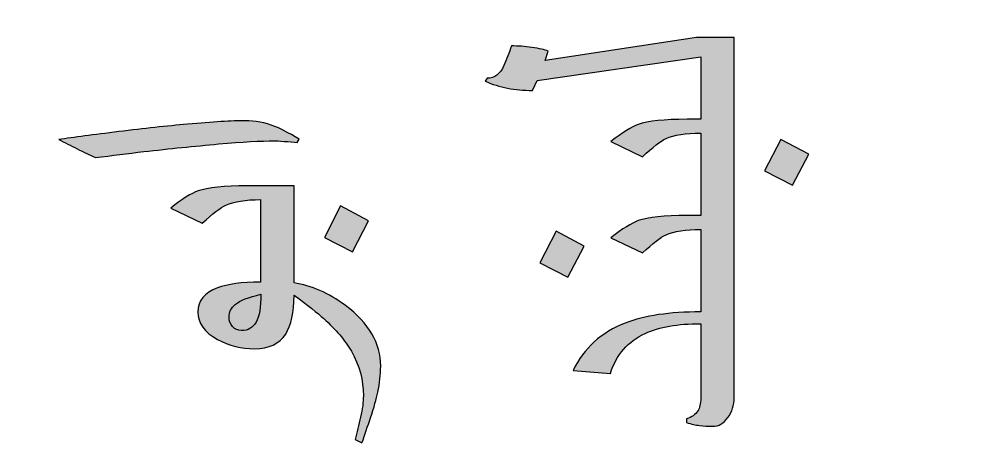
# Model space of a CAD drawing. Header units: millimetres. Extents: x -114 to 68, y -982 to -634.
# Drawn here: x -68.66 to -47.92, y -704.44 to -695.24 of the extents above; entities that cross this region are included whole.
import ezdxf

# ---------------------------------------------------------------- set-up
doc = ezdxf.new("R2010")
doc.units = ezdxf.units.MM
doc.header["$MEASUREMENT"] = 0
doc.layers.add('Layer 1', color=7, linetype='Continuous')

msp = doc.modelspace()

# ---------------------------------------------------------------- hatches: boundary and pattern name
at = {"layer": 'Layer 1', "true_color": 0x2b2a29}
h = msp.add_hatch(color=250, dxfattribs=at)
edge = h.paths.add_edge_path()
edge.add_spline(control_points=[(-53.3002, -701.5251), (-53.3002, -701.5251), (-53.3002, -701.8102), (-53.3002, -701.8102), (-53.3002, -701.8102), (-53.3002, -703.3723), (-53.3002, -703.3723), (-53.3002, -703.5289), (-53.3454, -703.67), (-53.4371, -703.7956), (-53.5274, -703.9198), (-53.6347, -703.9833), (-53.7589, -703.9833), (-53.8633, -703.9833), (-53.9578, -703.9776), (-54.0439, -703.9664), (-54.1286, -703.9551), (-54.2231, -703.9339), (-54.3247, -703.9043), (-54.3247, -703.9043), (-54.3247, -703.8196), (-54.3247, -703.8196), (-54.2118, -703.7886), (-54.1314, -703.7335), (-54.082, -703.6545), (-54.0411, -703.5882), (-54.0199, -703.4965), (-54.0199, -703.3807), (-54.0199, -703.3807), (-54.0199, -701.8102), (-54.0199, -701.8102), (-54.0199, -701.8102), (-54.0199, -701.7791), (-54.0199, -701.7791), (-54.5138, -701.7791), (-54.9103, -701.8483), (-55.2109, -701.9866), (-55.5848, -702.1587), (-55.8346, -702.4452), (-55.9588, -702.8459), (-55.9588, -702.8459), (-56.7631, -702.7824), (-56.7631, -702.7824), (-56.5289, -702.3041), (-56.1549, -701.9654), (-55.6413, -701.7664), (-55.2278, -701.6056), (-54.6874, -701.5251), (-54.0199, -701.5251), (-54.0199, -701.5251), (-54.0199, -699.7528), (-54.0199, -699.7528), (-54.3445, -699.7528), (-54.5914, -699.7923), (-54.7622, -699.8699), (-54.8807, -699.9221), (-55.05, -700.0519), (-55.273, -700.2608), (-55.273, -700.2608), (-55.9503, -699.9348), (-55.9503, -699.9348), (-55.6991, -699.7386), (-55.5044, -699.6159), (-55.3633, -699.5665), (-55.1516, -699.4931), (-54.8003, -699.4564), (-54.3092, -699.4564), (-54.3092, -699.4564), (-54.0199, -699.4564), (-54.0199, -699.4564), (-54.0199, -699.4564), (-54.0199, -697.6855), (-54.0199, -697.6855), (-54.3445, -697.6855), (-54.5914, -697.725), (-54.7622, -697.8026), (-54.8807, -697.8548), (-55.05, -697.9846), (-55.273, -698.1935), (-55.273, -698.1935), (-55.9503, -697.8675), (-55.9503, -697.8675), (-55.6991, -697.6713), (-55.5044, -697.5486), (-55.3633, -697.4992), (-55.1516, -697.4258), (-54.8003, -697.3891), (-54.3092, -697.3891), (-54.3092, -697.3891), (-54.0199, -697.3891), (-54.0199, -697.3891), (-54.0199, -697.3891), (-54.0199, -696.05), (-54.0199, -696.05), (-54.0199, -696.05), (-57.5364, -696.558), (-57.5364, -696.558), (-57.5364, -696.558), (-57.638, -696.7696), (-57.638, -696.7696), (-57.8271, -696.7696), (-58.0049, -696.7527), (-58.1714, -696.7202), (-58.3365, -696.6864), (-58.4988, -696.637), (-58.654, -696.5707), (-58.654, -696.5707), (-58.6089, -696.5072), (-58.6089, -696.5072), (-58.4494, -696.5072), (-58.3295, -696.4169), (-58.249, -696.2348), (-58.194, -696.0965), (-58.139, -695.9554), (-58.0839, -695.8129), (-57.947, -695.8129), (-57.8017, -695.8242), (-57.6465, -695.8468), (-57.4898, -695.8679), (-57.3741, -695.8947), (-57.2979, -695.9258), (-57.2979, -695.9258), (-57.3643, -696.1262), (-57.3643, -696.1262), (-57.3643, -696.1262), (-54.1116, -695.6351), (-54.1116, -695.6351), (-54.1116, -695.6351), (-53.3002, -695.6351), (-53.3002, -695.6351), (-53.3002, -695.6351), (-53.3002, -697.3891), (-53.3002, -697.3891), (-53.3002, -697.3891), (-53.3002, -697.6756), (-53.3002, -697.6756), (-53.3002, -697.6756), (-53.3002, -699.4564), (-53.3002, -699.4564), (-53.3002, -699.4564), (-53.3002, -699.7429), (-53.3002, -699.7429), (-53.3002, -699.7429), (-53.3002, -701.5251), (-53.3002, -701.5251)], knot_values=[0, 0, 0, 0, 0.0208333, 0.0208333, 0.0208333, 0.0416667, 0.0416667, 0.0416667, 0.0625, 0.0625, 0.0625, 0.0833333, 0.0833333, 0.0833333, 0.1041667, 0.1041667, 0.1041667, 0.125, 0.125, 0.125, 0.1458333, 0.1458333, 0.1458333, 0.1666667, 0.1666667, 0.1666667, 0.1875, 0.1875, 0.1875, 0.2083333, 0.2083333, 0.2083333, 0.2291667, 0.2291667, 0.2291667, 0.25, 0.25, 0.25, 0.2708333, 0.2708333, 0.2708333, 0.2916667, 0.2916667, 0.2916667, 0.3125, 0.3125, 0.3125, 0.3333333, 0.3333333, 0.3333333, 0.3541667, 0.3541667, 0.3541667, 0.375, 0.375, 0.375, 0.3958333, 0.3958333, 0.3958333, 0.4166667, 0.4166667, 0.4166667, 0.4375, 0.4375, 0.4375, 0.4583333, 0.4583333, 0.4583333, 0.4791667, 0.4791667, 0.4791667, 0.5, 0.5, 0.5, 0.5208333, 0.5208333, 0.5208333, 0.5416667, 0.5416667, 0.5416667, 0.5625, 0.5625, 0.5625, 0.5833333, 0.5833333, 0.5833333, 0.6041667, 0.6041667, 0.6041667, 0.625, 0.625, 0.625, 0.6458333, 0.6458333, 0.6458333, 0.6666667, 0.6666667, 0.6666667, 0.6875, 0.6875, 0.6875, 0.7083333, 0.7083333, 0.7083333, 0.7291667, 0.7291667, 0.7291667, 0.75, 0.75, 0.75, 0.7708333, 0.7708333, 0.7708333, 0.7916667, 0.7916667, 0.7916667, 0.8125, 0.8125, 0.8125, 0.8333333, 0.8333333, 0.8333333, 0.8541667, 0.8541667, 0.8541667, 0.875, 0.875, 0.875, 0.8958333, 0.8958333, 0.8958333, 0.9166667, 0.9166667, 0.9166667, 0.9375, 0.9375, 0.9375, 0.9583333, 0.9583333, 0.9583333, 0.9791667, 0.9791667, 0.9791667, 1, 1, 1, 1], degree=3, periodic=1)
h = msp.add_hatch(color=250, dxfattribs=at)
edge = h.paths.add_edge_path()
edge.add_spline(control_points=[(-63.8145, -697.4202), (-63.5943, -697.4202), (-63.3798, -697.4611), (-63.1738, -697.5416), (-63.0637, -697.5839), (-62.8888, -697.6742), (-62.6489, -697.8139), (-62.6489, -697.8139), (-62.6898, -697.8887), (-62.6898, -697.8887), (-62.7702, -697.8788), (-62.8619, -697.8703), (-62.9678, -697.8633), (-63.0722, -697.8562), (-63.1428, -697.852), (-63.178, -697.852), (-63.4645, -697.852), (-63.8653, -697.8746), (-64.3789, -697.9197), (-64.8925, -697.9663), (-65.4288, -698.0199), (-65.989, -698.0834), (-66.3277, -698.1229), (-66.6734, -698.1653), (-67.0262, -698.2118), (-67.1475, -698.1568), (-67.2773, -698.0933), (-67.4184, -698.0227), (-67.5581, -697.9522), (-67.6894, -697.8859), (-67.8136, -697.8224), (-67.5003, -697.7786), (-67.0699, -697.7222), (-66.5252, -697.6544), (-65.9791, -697.5867), (-65.488, -697.5331), (-65.0492, -697.495), (-64.5045, -697.4456), (-64.0924, -697.4202), (-63.8145, -697.4202)], knot_values=[0, 0, 0, 0, 0.0769231, 0.0769231, 0.0769231, 0.1538462, 0.1538462, 0.1538462, 0.2307692, 0.2307692, 0.2307692, 0.3076923, 0.3076923, 0.3076923, 0.3846154, 0.3846154, 0.3846154, 0.4615385, 0.4615385, 0.4615385, 0.5384615, 0.5384615, 0.5384615, 0.6153846, 0.6153846, 0.6153846, 0.6923077, 0.6923077, 0.6923077, 0.7692308, 0.7692308, 0.7692308, 0.8461538, 0.8461538, 0.8461538, 0.9230769, 0.9230769, 0.9230769, 1, 1, 1, 1], degree=3, periodic=1)
h = msp.add_hatch(color=250, dxfattribs=at)
edge = h.paths.add_edge_path()
edge.add_spline(control_points=[(-52.2983, -697.8209), (-52.2983, -697.8209), (-51.7, -698.1398), (-51.7, -698.1398), (-51.7, -698.1398), (-52.0458, -698.8031), (-52.0458, -698.8031), (-52.0458, -698.8031), (-52.6483, -698.4997), (-52.6483, -698.4997), (-52.6483, -698.4997), (-52.2983, -697.8209), (-52.2983, -697.8209)], knot_values=[0, 0, 0, 0, 0.25, 0.25, 0.25, 0.5, 0.5, 0.5, 0.75, 0.75, 0.75, 1, 1, 1, 1], degree=3, periodic=1)
h = msp.add_hatch(color=250, dxfattribs=at)
edge = h.paths.add_edge_path()
edge.add_spline(control_points=[(-62.7589, -698.8186), (-62.7589, -698.8186), (-62.7589, -700.9036), (-62.7589, -700.9036), (-62.3883, -700.9548), (-62.0195, -701.117), (-61.6526, -701.3911), (-61.1489, -701.765), (-60.8963, -702.1982), (-60.8963, -702.6893), (-60.8963, -702.8713), (-60.9174, -703.059), (-60.9584, -703.2523), (-60.988, -703.3934), (-61.0402, -703.5769), (-61.1136, -703.8027), (-61.1771, -703.9819), (-61.2378, -704.1611), (-61.2984, -704.3403), (-61.2984, -704.3403), (-61.4438, -704.2697), (-61.4438, -704.2697), (-61.4085, -704.1159), (-61.3704, -703.9537), (-61.3295, -703.7843), (-61.2886, -703.615), (-61.2688, -703.4626), (-61.2688, -703.3271), (-61.2688, -702.9913), (-61.3549, -702.6724), (-61.527, -702.3718), (-61.6639, -702.1375), (-61.8615, -701.9033), (-62.1197, -701.6691), (-62.2509, -701.5505), (-62.464, -701.3826), (-62.7589, -701.1653), (-62.7589, -701.1653), (-62.7589, -701.1724), (-62.7589, -701.1724), (-62.7597, -701.5414), (-62.819, -701.8184), (-62.9381, -702.0021), (-63.0736, -702.2123), (-63.2966, -702.3168), (-63.607, -702.3168), (-63.8921, -702.3168), (-64.1574, -702.2504), (-64.4015, -702.1178), (-64.6837, -701.9626), (-64.8248, -701.7664), (-64.8248, -701.5294), (-64.8248, -701.2881), (-64.6851, -701.1159), (-64.4043, -701.0101), (-64.1856, -700.9268), (-63.8808, -700.8859), (-63.4899, -700.8859), (-63.4899, -700.8859), (-63.4786, -700.8859), (-63.4786, -700.8859), (-63.4786, -700.8859), (-63.4786, -699.115), (-63.4786, -699.115), (-63.8032, -699.115), (-64.0501, -699.1545), (-64.2209, -699.2321), (-64.3394, -699.2843), (-64.5087, -699.4141), (-64.7317, -699.623), (-64.7317, -699.623), (-65.409, -699.297), (-65.409, -699.297), (-65.1578, -699.1008), (-64.9631, -698.9781), (-64.822, -698.9287), (-64.6103, -698.8553), (-64.259, -698.8186), (-63.7679, -698.8186), (-63.7679, -698.8186), (-62.7589, -698.8186), (-62.7589, -698.8186)], knot_values=[0, 0, 0, 0, 0.037037, 0.037037, 0.037037, 0.0740741, 0.0740741, 0.0740741, 0.1111111, 0.1111111, 0.1111111, 0.1481481, 0.1481481, 0.1481481, 0.1851852, 0.1851852, 0.1851852, 0.2222222, 0.2222222, 0.2222222, 0.2592593, 0.2592593, 0.2592593, 0.2962963, 0.2962963, 0.2962963, 0.3333333, 0.3333333, 0.3333333, 0.3703704, 0.3703704, 0.3703704, 0.4074074, 0.4074074, 0.4074074, 0.4444444, 0.4444444, 0.4444444, 0.4814815, 0.4814815, 0.4814815, 0.5185185, 0.5185185, 0.5185185, 0.5555556, 0.5555556, 0.5555556, 0.5925926, 0.5925926, 0.5925926, 0.6296296, 0.6296296, 0.6296296, 0.6666667, 0.6666667, 0.6666667, 0.7037037, 0.7037037, 0.7037037, 0.7407407, 0.7407407, 0.7407407, 0.7777778, 0.7777778, 0.7777778, 0.8148148, 0.8148148, 0.8148148, 0.8518519, 0.8518519, 0.8518519, 0.8888889, 0.8888889, 0.8888889, 0.9259259, 0.9259259, 0.9259259, 0.962963, 0.962963, 0.962963, 1, 1, 1, 1], degree=3, periodic=1)
h = msp.add_hatch(color=250, dxfattribs=at)
edge = h.paths.add_edge_path()
edge.add_spline(control_points=[(-61.757, -699.2504), (-61.757, -699.2504), (-61.1587, -699.5693), (-61.1587, -699.5693), (-61.1587, -699.5693), (-61.5045, -700.2326), (-61.5045, -700.2326), (-61.5045, -700.2326), (-62.107, -699.9292), (-62.107, -699.9292), (-62.107, -699.9292), (-61.757, -699.2504), (-61.757, -699.2504)], knot_values=[0, 0, 0, 0, 0.25, 0.25, 0.25, 0.5, 0.5, 0.5, 0.75, 0.75, 0.75, 1, 1, 1, 1], degree=3, periodic=1)
h = msp.add_hatch(color=250, dxfattribs=at)
edge = h.paths.add_edge_path()
edge.add_spline(control_points=[(-57.1244, -699.7951), (-57.1244, -699.7951), (-56.5261, -700.114), (-56.5261, -700.114), (-56.5261, -700.114), (-56.8718, -700.7772), (-56.8718, -700.7772), (-56.8718, -700.7772), (-57.4743, -700.4738), (-57.4743, -700.4738), (-57.4743, -700.4738), (-57.1244, -699.7951), (-57.1244, -699.7951)], knot_values=[0, 0, 0, 0, 0.25, 0.25, 0.25, 0.5, 0.5, 0.5, 0.75, 0.75, 0.75, 1, 1, 1, 1], degree=3, periodic=1)
h = msp.add_hatch(color=250, dxfattribs=at)
edge = h.paths.add_edge_path()
edge.add_spline(control_points=[(-63.4701, -701.1484), (-63.7368, -701.209), (-63.9203, -701.2824), (-64.0233, -701.3685), (-64.1122, -701.4419), (-64.1559, -701.5336), (-64.1559, -701.6408), (-64.1559, -701.7184), (-64.1305, -701.7862), (-64.0797, -701.8426), (-64.0275, -701.8991), (-63.964, -701.9273), (-63.8864, -701.9273), (-63.7495, -701.9273), (-63.6465, -701.8666), (-63.576, -701.7453), (-63.5054, -701.6239), (-63.4701, -701.4249), (-63.4701, -701.1484)], knot_values=[0, 0, 0, 0, 0.1666667, 0.1666667, 0.1666667, 0.3333333, 0.3333333, 0.3333333, 0.5, 0.5, 0.5, 0.6666667, 0.6666667, 0.6666667, 0.8333333, 0.8333333, 0.8333333, 1, 1, 1, 1], degree=3, periodic=1)

# ---------------------------------------------------------------- linework, layer by layer
at = {"layer": 'Layer 1', "color": 230, "lineweight": 20}
msp.add_open_spline([(-109.4153, -724.459), (-109.4153, -724.459), (60.5847, -724.459), (60.5847, -724.459), (63.3347, -724.459), (65.5847, -722.2089), (65.5847, -719.4589), (65.5847, -719.4589), (65.5847, -639.4591), (65.5847, -639.4591), (65.5847, -636.7091), (63.3347, -634.459), (60.5847, -634.459), (60.5847, -634.459), (-109.4153, -634.459), (-109.4153, -634.459), (-112.1653, -634.459), (-114.4153, -636.7091), (-114.4153, -639.4591), (-114.4153, -639.4591), (-114.4153, -719.4589), (-114.4153, -719.4589), (-114.4153, -722.2089), (-112.1653, -724.459), (-109.4153, -724.459)], degree=3, knots=[0, 0, 0, 0, 0.125, 0.125, 0.125, 0.25, 0.25, 0.25, 0.375, 0.375, 0.375, 0.5, 0.5, 0.5, 0.625, 0.625, 0.625, 0.75, 0.75, 0.75, 0.875, 0.875, 0.875, 1, 1, 1, 1], dxfattribs=at)
msp.add_open_spline([(-109.4153, -724.459), (-109.4153, -724.459), (60.5847, -724.459), (60.5847, -724.459), (63.3347, -724.459), (65.5847, -722.2089), (65.5847, -719.4589), (65.5847, -719.4589), (65.5847, -639.4591), (65.5847, -639.4591), (65.5847, -636.7091), (63.3347, -634.459), (60.5847, -634.459), (60.5847, -634.459), (-109.4153, -634.459), (-109.4153, -634.459), (-112.1653, -634.459), (-114.4153, -636.7091), (-114.4153, -639.4591), (-114.4153, -639.4591), (-114.4153, -719.4589), (-114.4153, -719.4589), (-114.4153, -722.2089), (-112.1653, -724.459), (-109.4153, -724.459)], degree=3, knots=[0, 0, 0, 0, 0.125, 0.125, 0.125, 0.25, 0.25, 0.25, 0.375, 0.375, 0.375, 0.5, 0.5, 0.5, 0.625, 0.625, 0.625, 0.75, 0.75, 0.75, 0.875, 0.875, 0.875, 1, 1, 1, 1], dxfattribs=at)
msp.add_open_spline([(-109.4153, -724.459), (-109.4153, -724.459), (60.5847, -724.459), (60.5847, -724.459), (63.3347, -724.459), (65.5847, -722.2089), (65.5847, -719.4589), (65.5847, -719.4589), (65.5847, -639.4591), (65.5847, -639.4591), (65.5847, -636.7091), (63.3347, -634.459), (60.5847, -634.459), (60.5847, -634.459), (-109.4153, -634.459), (-109.4153, -634.459), (-112.1653, -634.459), (-114.4153, -636.7091), (-114.4153, -639.4591), (-114.4153, -639.4591), (-114.4153, -719.4589), (-114.4153, -719.4589), (-114.4153, -722.2089), (-112.1653, -724.459), (-109.4153, -724.459)], degree=3, knots=[0, 0, 0, 0, 0.125, 0.125, 0.125, 0.25, 0.25, 0.25, 0.375, 0.375, 0.375, 0.5, 0.5, 0.5, 0.625, 0.625, 0.625, 0.75, 0.75, 0.75, 0.875, 0.875, 0.875, 1, 1, 1, 1], dxfattribs=at)
msp.add_open_spline([(-109.4153, -724.459), (-109.4153, -724.459), (60.5847, -724.459), (60.5847, -724.459), (63.3347, -724.459), (65.5847, -722.2089), (65.5847, -719.4589), (65.5847, -719.4589), (65.5847, -639.4591), (65.5847, -639.4591), (65.5847, -636.7091), (63.3347, -634.459), (60.5847, -634.459), (60.5847, -634.459), (-109.4153, -634.459), (-109.4153, -634.459), (-112.1653, -634.459), (-114.4153, -636.7091), (-114.4153, -639.4591), (-114.4153, -639.4591), (-114.4153, -719.4589), (-114.4153, -719.4589), (-114.4153, -722.2089), (-112.1653, -724.459), (-109.4153, -724.459)], degree=3, knots=[0, 0, 0, 0, 0.125, 0.125, 0.125, 0.25, 0.25, 0.25, 0.375, 0.375, 0.375, 0.5, 0.5, 0.5, 0.625, 0.625, 0.625, 0.75, 0.75, 0.75, 0.875, 0.875, 0.875, 1, 1, 1, 1], dxfattribs=at)
at = {"layer": 'Layer 1', "color": 250}
for points, knots in [([(-53.3002, -701.5251), (-53.3002, -701.5251), (-53.3002, -701.8102), (-53.3002, -701.8102), (-53.3002, -701.8102), (-53.3002, -703.3723), (-53.3002, -703.3723), (-53.3002, -703.5289), (-53.3454, -703.67), (-53.4371, -703.7956), (-53.5274, -703.9198), (-53.6347, -703.9833), (-53.7589, -703.9833), (-53.8633, -703.9833), (-53.9578, -703.9776), (-54.0439, -703.9664), (-54.1286, -703.9551), (-54.2231, -703.9339), (-54.3247, -703.9043), (-54.3247, -703.9043), (-54.3247, -703.8196), (-54.3247, -703.8196), (-54.2118, -703.7886), (-54.1314, -703.7335), (-54.082, -703.6545), (-54.0411, -703.5882), (-54.0199, -703.4965), (-54.0199, -703.3807), (-54.0199, -703.3807), (-54.0199, -701.8102), (-54.0199, -701.8102), (-54.0199, -701.8102), (-54.0199, -701.7791), (-54.0199, -701.7791), (-54.5138, -701.7791), (-54.9103, -701.8483), (-55.2109, -701.9866), (-55.5848, -702.1587), (-55.8346, -702.4452), (-55.9588, -702.8459), (-55.9588, -702.8459), (-56.7631, -702.7824), (-56.7631, -702.7824), (-56.5289, -702.3041), (-56.1549, -701.9654), (-55.6413, -701.7664), (-55.2278, -701.6056), (-54.6874, -701.5251), (-54.0199, -701.5251), (-54.0199, -701.5251), (-54.0199, -699.7528), (-54.0199, -699.7528), (-54.3445, -699.7528), (-54.5914, -699.7923), (-54.7622, -699.8699), (-54.8807, -699.9221), (-55.05, -700.0519), (-55.273, -700.2608), (-55.273, -700.2608), (-55.9503, -699.9348), (-55.9503, -699.9348), (-55.6991, -699.7386), (-55.5044, -699.6159), (-55.3633, -699.5665), (-55.1516, -699.4931), (-54.8003, -699.4564), (-54.3092, -699.4564), (-54.3092, -699.4564), (-54.0199, -699.4564), (-54.0199, -699.4564), (-54.0199, -699.4564), (-54.0199, -697.6855), (-54.0199, -697.6855), (-54.3445, -697.6855), (-54.5914, -697.725), (-54.7622, -697.8026), (-54.8807, -697.8548), (-55.05, -697.9846), (-55.273, -698.1935), (-55.273, -698.1935), (-55.9503, -697.8675), (-55.9503, -697.8675), (-55.6991, -697.6713), (-55.5044, -697.5486), (-55.3633, -697.4992), (-55.1516, -697.4258), (-54.8003, -697.3891), (-54.3092, -697.3891), (-54.3092, -697.3891), (-54.0199, -697.3891), (-54.0199, -697.3891), (-54.0199, -697.3891), (-54.0199, -696.05), (-54.0199, -696.05), (-54.0199, -696.05), (-57.5364, -696.558), (-57.5364, -696.558), (-57.5364, -696.558), (-57.638, -696.7696), (-57.638, -696.7696), (-57.8271, -696.7696), (-58.0049, -696.7527), (-58.1714, -696.7202), (-58.3365, -696.6864), (-58.4988, -696.637), (-58.654, -696.5707), (-58.654, -696.5707), (-58.6089, -696.5072), (-58.6089, -696.5072), (-58.4494, -696.5072), (-58.3295, -696.4169), (-58.249, -696.2348), (-58.194, -696.0965), (-58.139, -695.9554), (-58.0839, -695.8129), (-57.947, -695.8129), (-57.8017, -695.8242), (-57.6465, -695.8468), (-57.4898, -695.8679), (-57.3741, -695.8947), (-57.2979, -695.9258), (-57.2979, -695.9258), (-57.3643, -696.1262), (-57.3643, -696.1262), (-57.3643, -696.1262), (-54.1116, -695.6351), (-54.1116, -695.6351), (-54.1116, -695.6351), (-53.3002, -695.6351), (-53.3002, -695.6351), (-53.3002, -695.6351), (-53.3002, -697.3891), (-53.3002, -697.3891), (-53.3002, -697.3891), (-53.3002, -697.6756), (-53.3002, -697.6756), (-53.3002, -697.6756), (-53.3002, -699.4564), (-53.3002, -699.4564), (-53.3002, -699.4564), (-53.3002, -699.7429), (-53.3002, -699.7429), (-53.3002, -699.7429), (-53.3002, -701.5251), (-53.3002, -701.5251)], [0, 0, 0, 0, 0.0208333, 0.0208333, 0.0208333, 0.0416667, 0.0416667, 0.0416667, 0.0625, 0.0625, 0.0625, 0.0833333, 0.0833333, 0.0833333, 0.1041667, 0.1041667, 0.1041667, 0.125, 0.125, 0.125, 0.1458333, 0.1458333, 0.1458333, 0.1666667, 0.1666667, 0.1666667, 0.1875, 0.1875, 0.1875, 0.2083333, 0.2083333, 0.2083333, 0.2291667, 0.2291667, 0.2291667, 0.25, 0.25, 0.25, 0.2708333, 0.2708333, 0.2708333, 0.2916667, 0.2916667, 0.2916667, 0.3125, 0.3125, 0.3125, 0.3333333, 0.3333333, 0.3333333, 0.3541667, 0.3541667, 0.3541667, 0.375, 0.375, 0.375, 0.3958333, 0.3958333, 0.3958333, 0.4166667, 0.4166667, 0.4166667, 0.4375, 0.4375, 0.4375, 0.4583333, 0.4583333, 0.4583333, 0.4791667, 0.4791667, 0.4791667, 0.5, 0.5, 0.5, 0.5208333, 0.5208333, 0.5208333, 0.5416667, 0.5416667, 0.5416667, 0.5625, 0.5625, 0.5625, 0.5833333, 0.5833333, 0.5833333, 0.6041667, 0.6041667, 0.6041667, 0.625, 0.625, 0.625, 0.6458333, 0.6458333, 0.6458333, 0.6666667, 0.6666667, 0.6666667, 0.6875, 0.6875, 0.6875, 0.7083333, 0.7083333, 0.7083333, 0.7291667, 0.7291667, 0.7291667, 0.75, 0.75, 0.75, 0.7708333, 0.7708333, 0.7708333, 0.7916667, 0.7916667, 0.7916667, 0.8125, 0.8125, 0.8125, 0.8333333, 0.8333333, 0.8333333, 0.8541667, 0.8541667, 0.8541667, 0.875, 0.875, 0.875, 0.8958333, 0.8958333, 0.8958333, 0.9166667, 0.9166667, 0.9166667, 0.9375, 0.9375, 0.9375, 0.9583333, 0.9583333, 0.9583333, 0.9791667, 0.9791667, 0.9791667, 1, 1, 1, 1]), ([(-63.8145, -697.4202), (-63.5943, -697.4202), (-63.3798, -697.4611), (-63.1738, -697.5416), (-63.0637, -697.5839), (-62.8888, -697.6742), (-62.6489, -697.8139), (-62.6489, -697.8139), (-62.6898, -697.8887), (-62.6898, -697.8887), (-62.7702, -697.8788), (-62.8619, -697.8703), (-62.9678, -697.8633), (-63.0722, -697.8562), (-63.1428, -697.852), (-63.178, -697.852), (-63.4645, -697.852), (-63.8653, -697.8746), (-64.3789, -697.9197), (-64.8925, -697.9663), (-65.4288, -698.0199), (-65.989, -698.0834), (-66.3277, -698.1229), (-66.6734, -698.1653), (-67.0262, -698.2118), (-67.1475, -698.1568), (-67.2773, -698.0933), (-67.4184, -698.0227), (-67.5581, -697.9522), (-67.6894, -697.8859), (-67.8136, -697.8224), (-67.5003, -697.7786), (-67.0699, -697.7222), (-66.5252, -697.6544), (-65.9791, -697.5867), (-65.488, -697.5331), (-65.0492, -697.495), (-64.5045, -697.4456), (-64.0924, -697.4202), (-63.8145, -697.4202)], [0, 0, 0, 0, 0.0769231, 0.0769231, 0.0769231, 0.1538462, 0.1538462, 0.1538462, 0.2307692, 0.2307692, 0.2307692, 0.3076923, 0.3076923, 0.3076923, 0.3846154, 0.3846154, 0.3846154, 0.4615385, 0.4615385, 0.4615385, 0.5384615, 0.5384615, 0.5384615, 0.6153846, 0.6153846, 0.6153846, 0.6923077, 0.6923077, 0.6923077, 0.7692308, 0.7692308, 0.7692308, 0.8461538, 0.8461538, 0.8461538, 0.9230769, 0.9230769, 0.9230769, 1, 1, 1, 1]), ([(-52.2983, -697.8209), (-52.2983, -697.8209), (-51.7, -698.1398), (-51.7, -698.1398), (-51.7, -698.1398), (-52.0458, -698.8031), (-52.0458, -698.8031), (-52.0458, -698.8031), (-52.6483, -698.4997), (-52.6483, -698.4997), (-52.6483, -698.4997), (-52.2983, -697.8209), (-52.2983, -697.8209)], [0, 0, 0, 0, 0.25, 0.25, 0.25, 0.5, 0.5, 0.5, 0.75, 0.75, 0.75, 1, 1, 1, 1]), ([(-62.7589, -698.8186), (-62.7589, -698.8186), (-62.7589, -700.9036), (-62.7589, -700.9036), (-62.3883, -700.9548), (-62.0195, -701.117), (-61.6526, -701.3911), (-61.1489, -701.765), (-60.8963, -702.1982), (-60.8963, -702.6893), (-60.8963, -702.8713), (-60.9174, -703.059), (-60.9584, -703.2523), (-60.988, -703.3934), (-61.0402, -703.5769), (-61.1136, -703.8027), (-61.1771, -703.9819), (-61.2378, -704.1611), (-61.2984, -704.3403), (-61.2984, -704.3403), (-61.4438, -704.2697), (-61.4438, -704.2697), (-61.4085, -704.1159), (-61.3704, -703.9537), (-61.3295, -703.7843), (-61.2886, -703.615), (-61.2688, -703.4626), (-61.2688, -703.3271), (-61.2688, -702.9913), (-61.3549, -702.6724), (-61.527, -702.3718), (-61.6639, -702.1375), (-61.8615, -701.9033), (-62.1197, -701.6691), (-62.2509, -701.5505), (-62.464, -701.3826), (-62.7589, -701.1653), (-62.7589, -701.1653), (-62.7589, -701.1724), (-62.7589, -701.1724), (-62.7597, -701.5414), (-62.819, -701.8184), (-62.9381, -702.0021), (-63.0736, -702.2123), (-63.2966, -702.3168), (-63.607, -702.3168), (-63.8921, -702.3168), (-64.1574, -702.2504), (-64.4015, -702.1178), (-64.6837, -701.9626), (-64.8248, -701.7664), (-64.8248, -701.5294), (-64.8248, -701.2881), (-64.6851, -701.1159), (-64.4043, -701.0101), (-64.1856, -700.9268), (-63.8808, -700.8859), (-63.4899, -700.8859), (-63.4899, -700.8859), (-63.4786, -700.8859), (-63.4786, -700.8859), (-63.4786, -700.8859), (-63.4786, -699.115), (-63.4786, -699.115), (-63.8032, -699.115), (-64.0501, -699.1545), (-64.2209, -699.2321), (-64.3394, -699.2843), (-64.5087, -699.4141), (-64.7317, -699.623), (-64.7317, -699.623), (-65.409, -699.297), (-65.409, -699.297), (-65.1578, -699.1008), (-64.9631, -698.9781), (-64.822, -698.9287), (-64.6103, -698.8553), (-64.259, -698.8186), (-63.7679, -698.8186), (-63.7679, -698.8186), (-62.7589, -698.8186), (-62.7589, -698.8186)], [0, 0, 0, 0, 0.037037, 0.037037, 0.037037, 0.0740741, 0.0740741, 0.0740741, 0.1111111, 0.1111111, 0.1111111, 0.1481481, 0.1481481, 0.1481481, 0.1851852, 0.1851852, 0.1851852, 0.2222222, 0.2222222, 0.2222222, 0.2592593, 0.2592593, 0.2592593, 0.2962963, 0.2962963, 0.2962963, 0.3333333, 0.3333333, 0.3333333, 0.3703704, 0.3703704, 0.3703704, 0.4074074, 0.4074074, 0.4074074, 0.4444444, 0.4444444, 0.4444444, 0.4814815, 0.4814815, 0.4814815, 0.5185185, 0.5185185, 0.5185185, 0.5555556, 0.5555556, 0.5555556, 0.5925926, 0.5925926, 0.5925926, 0.6296296, 0.6296296, 0.6296296, 0.6666667, 0.6666667, 0.6666667, 0.7037037, 0.7037037, 0.7037037, 0.7407407, 0.7407407, 0.7407407, 0.7777778, 0.7777778, 0.7777778, 0.8148148, 0.8148148, 0.8148148, 0.8518519, 0.8518519, 0.8518519, 0.8888889, 0.8888889, 0.8888889, 0.9259259, 0.9259259, 0.9259259, 0.962963, 0.962963, 0.962963, 1, 1, 1, 1]), ([(-61.757, -699.2504), (-61.757, -699.2504), (-61.1587, -699.5693), (-61.1587, -699.5693), (-61.1587, -699.5693), (-61.5045, -700.2326), (-61.5045, -700.2326), (-61.5045, -700.2326), (-62.107, -699.9292), (-62.107, -699.9292), (-62.107, -699.9292), (-61.757, -699.2504), (-61.757, -699.2504)], [0, 0, 0, 0, 0.25, 0.25, 0.25, 0.5, 0.5, 0.5, 0.75, 0.75, 0.75, 1, 1, 1, 1]), ([(-57.1244, -699.7951), (-57.1244, -699.7951), (-56.5261, -700.114), (-56.5261, -700.114), (-56.5261, -700.114), (-56.8718, -700.7772), (-56.8718, -700.7772), (-56.8718, -700.7772), (-57.4743, -700.4738), (-57.4743, -700.4738), (-57.4743, -700.4738), (-57.1244, -699.7951), (-57.1244, -699.7951)], [0, 0, 0, 0, 0.25, 0.25, 0.25, 0.5, 0.5, 0.5, 0.75, 0.75, 0.75, 1, 1, 1, 1]), ([(-63.4701, -701.1484), (-63.7368, -701.209), (-63.9203, -701.2824), (-64.0233, -701.3685), (-64.1122, -701.4419), (-64.1559, -701.5336), (-64.1559, -701.6408), (-64.1559, -701.7184), (-64.1305, -701.7862), (-64.0797, -701.8426), (-64.0275, -701.8991), (-63.964, -701.9273), (-63.8864, -701.9273), (-63.7495, -701.9273), (-63.6465, -701.8666), (-63.576, -701.7453), (-63.5054, -701.6239), (-63.4701, -701.4249), (-63.4701, -701.1484)], [0, 0, 0, 0, 0.1666667, 0.1666667, 0.1666667, 0.3333333, 0.3333333, 0.3333333, 0.5, 0.5, 0.5, 0.6666667, 0.6666667, 0.6666667, 0.8333333, 0.8333333, 0.8333333, 1, 1, 1, 1])]:
    msp.add_open_spline(points, degree=3, knots=knots, dxfattribs=at)

doc.saveas('drawing.dxf')
